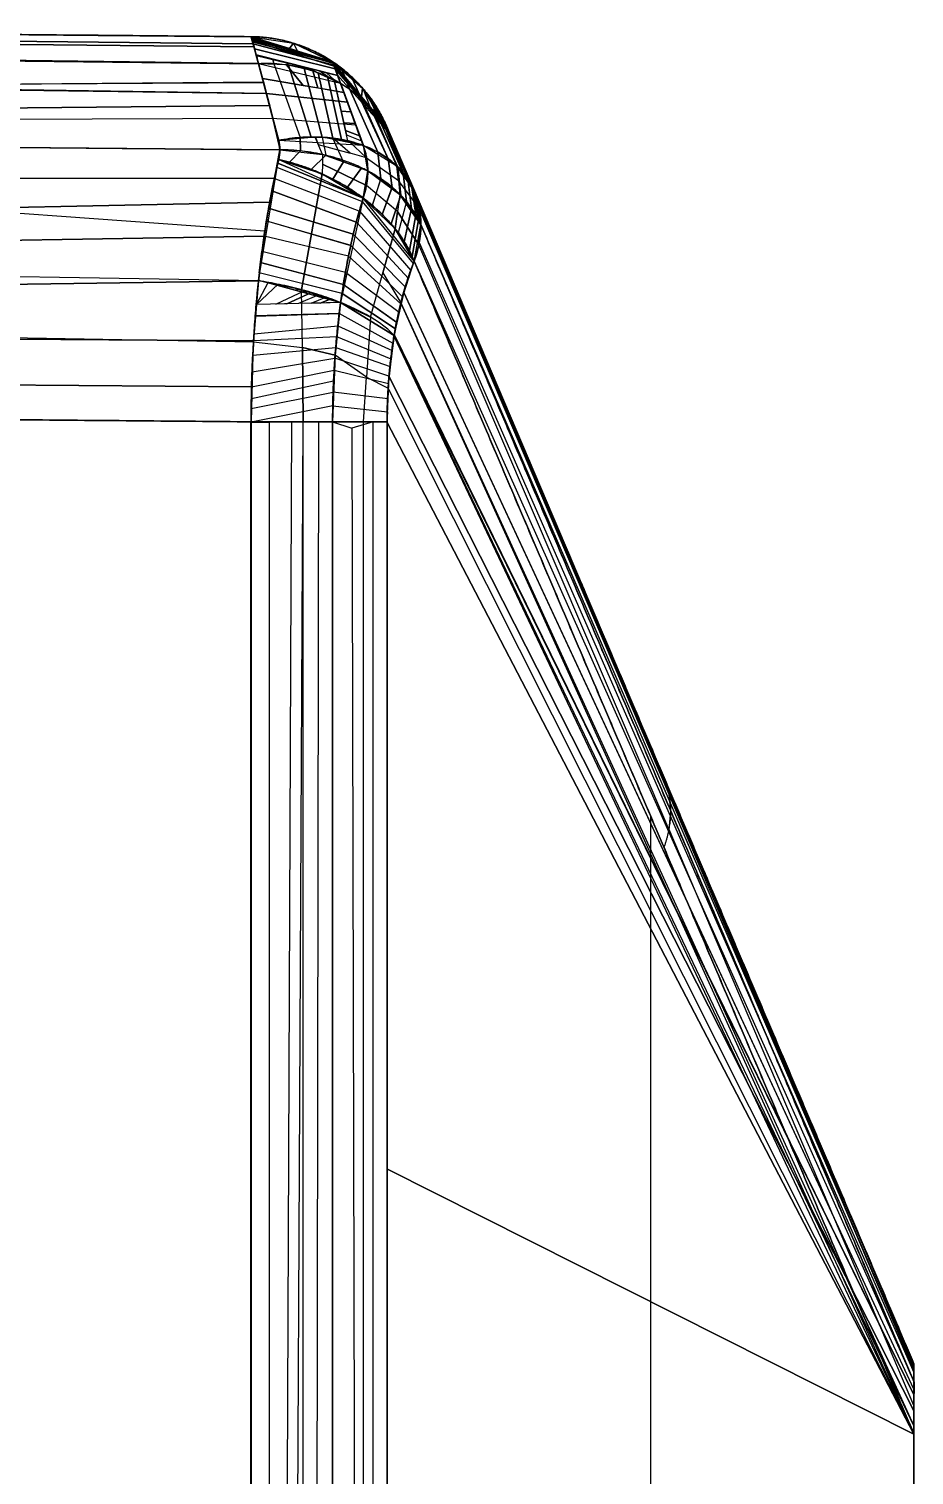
# Model space of a CAD drawing. Extents: x -229 to 199, y -36 to -26.
# Drawn here: x 197.468 to 198.951, y -28.55 to -26.128 of the extents above; entities that cross this region are included whole.
import ezdxf

# ---------------------------------------------------------------- set-up
doc = ezdxf.new("R2010")
doc.units = 0
doc.header["$MEASUREMENT"] = 0
doc.layers.add('IGES level 0', color=253, linetype='Continuous')

msp = doc.modelspace()

# ---------------------------------------------------------------- linework, layer by layer
for points in [[(197.0954, -26.1342, -8.5037), (197.8402, -26.1407, -8.5037), (197.8402, -26.1407, -16.6872), (197.0954, -26.1342, -16.6937)], [(197.8437, -26.1526, -8.3804), (197.8402, -26.1407, -8.5037), (197.1173, -26.1344, -8.4974), (197.1182, -26.1451, -8.3807)], [(197.8406, -26.1408, -16.6872), (197.8451, -26.1578, -16.8332), (197.1173, -26.1507, -16.8367), (197.1173, -26.1344, -16.6936)], [(197.8451, -26.1575, -16.8325), (197.8528, -26.1859, -16.9233), (197.1173, -26.1761, -16.9212), (197.1173, -26.1507, -16.8367)], [(197.8527, -26.186, -8.2675), (197.8437, -26.1526, -8.3804), (197.1182, -26.1451, -8.3807), (197.1189, -26.1778, -8.2649)], [(197.9768, -26.1828, -8.4971), (197.9768, -26.1828, -8.5037), (197.8402, -26.1407, -8.5037), (197.8417, -26.1459, -8.45)], [(197.8402, -26.1407, -16.6872), (197.9116, -26.1518, -16.6872), (197.9175, -26.1645, -8.5037), (197.8402, -26.1407, -8.504)], [(197.9116, -26.1518, -16.6872), (197.904, -26.1609, -16.7148), (197.8405, -26.1415, -16.7183), (197.8406, -26.1408, -16.6872)], [(197.977, -26.1833, -16.7108), (197.9778, -26.1853, -16.7401), (197.8412, -26.1438, -16.749), (197.8405, -26.1415, -16.7183)], [(197.9785, -26.1855, -16.7401), (197.9795, -26.19, -16.7763), (197.8424, -26.1478, -16.7814), (197.8412, -26.1438, -16.749)], [(197.9774, -26.1843, -8.4629), (197.9768, -26.1828, -8.4971), (197.8417, -26.1459, -8.45), (197.8428, -26.1495, -8.4124)], [(197.9795, -26.19, -16.7763), (197.9854, -26.206, -16.847), (197.8487, -26.1712, -16.8819), (197.8424, -26.1478, -16.7814)], [(197.9789, -26.1884, -8.4249), (197.9774, -26.1843, -8.4629), (197.8428, -26.1495, -8.4124), (197.8437, -26.1526, -8.3804)], [(197.9812, -26.1946, -8.3902), (197.9789, -26.1884, -8.4249), (197.8437, -26.1526, -8.3804), (197.8461, -26.1613, -8.3511)], [(197.9852, -26.2054, -8.3459), (197.9812, -26.1946, -8.3902), (197.8461, -26.1613, -8.3511), (197.8489, -26.172, -8.3148)], [(197.9768, -26.1828, -16.6872), (197.977, -26.1833, -16.7108), (197.904, -26.1609, -16.7148), (197.9116, -26.1518, -16.6872)], [(197.9175, -26.1645, -8.5037), (197.9768, -26.1828, -8.5037), (197.9768, -26.1828, -16.6872), (197.9116, -26.1518, -16.6872)], [(197.8528, -26.1859, -16.9233), (197.8613, -26.2178, -16.9918), (197.1173, -26.2224, -17.0186), (197.1173, -26.1761, -16.9212)], [(197.8659, -26.2357, -8.1673), (197.8527, -26.186, -8.2675), (197.1189, -26.1778, -8.2649), (197.1194, -26.226, -8.1662)], [(197.8767, -26.1783, -16.8748), (197.8786, -26.1861, -16.919), (197.8527, -26.1859, -16.9233), (197.8487, -26.1712, -16.8819)], [(197.8489, -26.172, -8.3148), (197.9852, -26.2054, -8.3459), (197.9902, -26.2192, -8.3038), (197.8527, -26.186, -8.2675)], [(197.8528, -26.1859, -16.9233), (197.8786, -26.1861, -16.919), (197.9227, -26.3096, -17.1168), (197.8865, -26.3144, -17.1268)], [(197.9275, -26.2224, -8.2427), (197.8999, -26.1881, -8.2763), (197.8528, -26.1863, -8.2665), (197.8593, -26.2108, -8.2174)], [(197.8767, -26.1783, -16.8748), (197.8999, -26.1842, -16.8689), (197.9029, -26.1885, -16.914), (197.8786, -26.1861, -16.919)], [(197.9227, -26.3096, -17.1168), (197.941, -26.3088, -17.1102), (197.9029, -26.1885, -16.914), (197.8786, -26.1861, -16.919)], [(197.8999, -26.1842, -16.8689), (197.9194, -26.1892, -16.8639), (197.9293, -26.1939, -16.9073), (197.9029, -26.1885, -16.914)], [(197.9275, -26.2224, -8.2427), (197.9521, -26.2266, -8.2519), (197.9437, -26.1982, -8.2877), (197.8999, -26.1881, -8.2763)], [(197.941, -26.3088, -17.1102), (197.9593, -26.3092, -17.1026), (197.9293, -26.1939, -16.9074), (197.9029, -26.1885, -16.914)], [(198.0682, -26.293, -8.4891), (198.068, -26.2927, -8.5037), (197.9768, -26.1828, -8.4971), (197.9774, -26.1843, -8.4629)], [(198.0253, -26.2413, -8.5006), (198.0272, -26.2272, -8.5037), (197.9768, -26.1828, -8.5037), (197.9768, -26.1828, -8.4971)], [(197.9768, -26.1828, -16.6872), (198.0273, -26.2274, -16.6872), (198.0272, -26.2272, -8.5037), (197.9768, -26.1828, -8.5037)], [(197.9768, -26.1828, -16.6876), (197.9919, -26.1937, -16.6872), (198.0056, -26.2292, -16.8805), (197.9903, -26.2193, -16.887)], [(198.0686, -26.294, -8.4716), (198.0682, -26.293, -8.4891), (197.9774, -26.1843, -8.4629), (197.9789, -26.1884, -8.4249)], [(198.07, -26.2974, -8.4432), (198.0686, -26.294, -8.4716), (197.9789, -26.1884, -8.4249), (197.9812, -26.1946, -8.3902)], [(198.0017, -26.2504, -8.2347), (197.9957, -26.234, -8.268), (197.8593, -26.2108, -8.2174), (197.8659, -26.2357, -8.1673)], [(197.9194, -26.1892, -16.8639), (197.939, -26.1941, -16.8589), (197.9527, -26.2013, -16.9005), (197.9293, -26.1939, -16.9073)], [(197.9593, -26.3092, -17.1026), (197.9774, -26.3108, -17.0939), (197.9527, -26.2013, -16.9005), (197.9293, -26.1939, -16.9074)], [(197.9521, -26.2266, -8.2519), (197.9957, -26.234, -8.268), (197.9902, -26.2192, -8.3038), (197.9437, -26.1982, -8.2877)], [(197.9774, -26.3108, -17.0939), (197.9919, -26.313, -17.0859), (197.9681, -26.2077, -16.8954), (197.9527, -26.2013, -16.9005)], [(197.9542, -26.198, -16.855), (197.9667, -26.2012, -16.8518), (197.9794, -26.2132, -16.8913), (197.9681, -26.2077, -16.8954)], [(197.9667, -26.2012, -16.8518), (197.9854, -26.206, -16.847), (197.9903, -26.2193, -16.887), (197.9794, -26.2132, -16.8913)], [(197.9919, -26.313, -17.0859), (198.0022, -26.3152, -17.0798), (197.9794, -26.2132, -16.8913), (197.9681, -26.2077, -16.8954)], [(197.991, -26.2653, -16.9876), (198.0076, -26.2667, -16.9849), (197.9903, -26.2193, -16.887), (197.9794, -26.2132, -16.8913)], [(198.0727, -26.3037, -8.4113), (198.07, -26.2974, -8.4432), (197.9812, -26.1946, -8.3902), (197.9852, -26.2054, -8.3459)], [(197.9919, -26.1937, -16.6872), (198.0088, -26.2081, -16.6872), (198.0246, -26.2442, -16.8714), (198.0056, -26.2292, -16.8805)], [(198.0088, -26.2081, -16.6872), (198.0273, -26.2274, -16.6872), (198.0396, -26.2587, -16.8631), (198.0246, -26.2442, -16.8714)], [(197.861, -26.2165, -16.9898), (197.8712, -26.2559, -17.0543), (197.1173, -26.2631, -17.08), (197.1173, -26.2224, -17.0186)], [(197.8768, -26.2773, -8.1074), (197.8659, -26.2357, -8.1673), (197.1194, -26.225, -8.1677), (197.1196, -26.2801, -8.089)], [(198.0155, -26.2883, -8.1748), (198.0017, -26.2504, -8.2347), (197.8659, -26.2357, -8.1673), (197.8768, -26.2773, -8.1074)], [(197.9905, -26.2199, -8.3023), (198.0017, -26.2504, -8.2347), (198.0281, -26.3229, -8.1288), (197.9905, -26.2199, -8.3023)], [(198.0287, -26.3232, -17.0616), (198.0526, -26.3342, -17.0418), (198.0056, -26.2292, -16.8805), (197.9905, -26.2199, -16.8886)], [(198.0526, -26.3342, -17.0418), (198.0702, -26.3455, -17.0241), (198.0246, -26.2442, -16.8714), (198.0056, -26.2292, -16.8805)], [(198.0459, -26.266, -8.5021), (198.0471, -26.2536, -8.5037), (198.0272, -26.2272, -8.5037), (198.0253, -26.2413, -8.5006)], [(198.0272, -26.2272, -8.5037), (198.068, -26.2927, -8.5037), (198.068, -26.2927, -16.6873), (198.0273, -26.2274, -16.6872)], [(198.0396, -26.2587, -16.8631), (198.0525, -26.2739, -16.8549), (198.0403, -26.2482, -16.6872), (198.0273, -26.2274, -16.6872)], [(197.8712, -26.2559, -17.0543), (197.8885, -26.3301, -17.143), (197.1176, -26.3236, -17.1498), (197.1173, -26.2631, -17.08)], [(198.0184, -26.2427, -8.3707), (198.0422, -26.2694, -8.3885), (198.0442, -26.2638, -8.3306), (198.0219, -26.2418, -8.3181)], [(198.0219, -26.2418, -8.3181), (198.0442, -26.2638, -8.3306), (198.0846, -26.3577, -8.184), (198.0702, -26.3455, -8.1668)], [(198.0702, -26.3455, -17.0241), (198.0862, -26.3592, -17.0048), (198.0396, -26.2587, -16.8631), (198.0246, -26.2442, -16.8714)], [(198.0862, -26.3592, -17.0048), (198.0951, -26.3691, -16.992), (198.0525, -26.2739, -16.8549), (198.0396, -26.2587, -16.8631)], [(198.0403, -26.2482, -16.6872), (198.0521, -26.2672, -16.6873), (198.0643, -26.2908, -16.8463), (198.0525, -26.2739, -16.8549)], [(198.0459, -26.266, -8.5021), (198.068, -26.2927, -8.5037), (198.0471, -26.2536, -8.5037), (198.0459, -26.266, -8.5021)], [(197.8768, -26.2773, -8.1074), (198.0155, -26.2883, -8.1748), (198.0281, -26.3229, -8.1288), (197.8865, -26.3144, -8.0641)], [(197.9955, -26.2853, -17.0247), (198.0147, -26.286, -17.0147), (198.0076, -26.2667, -16.9849), (197.991, -26.2653, -16.9876)], [(197.9983, -26.2979, -17.0478), (198.0222, -26.3067, -17.0426), (198.0147, -26.286, -17.0147), (197.9955, -26.2853, -17.0247)], [(198.0281, -26.3229, -17.0621), (198.0113, -26.2767, -17.0003), (198.0141, -26.2835, -16.9952), (198.0281, -26.3229, -17.0621)], [(198.0442, -26.2638, -8.3306), (198.0637, -26.2899, -8.3442), (198.099, -26.3785, -8.2093), (198.0846, -26.3577, -8.184)], [(198.0521, -26.2672, -16.6873), (198.068, -26.2927, -16.6873), (198.0682, -26.2932, -16.7064), (198.0533, -26.2695, -16.7032)], [(198.0951, -26.3691, -16.992), (198.1028, -26.3796, -16.979), (198.0643, -26.2908, -16.8463), (198.0525, -26.2739, -16.8549)], [(198.0533, -26.2695, -16.7032), (198.0682, -26.2932, -16.7064), (198.0687, -26.2943, -16.7224), (198.0544, -26.2717, -16.7176)], [(198.0544, -26.2717, -16.7176), (198.0687, -26.2943, -16.7224), (198.0695, -26.2961, -16.738), (198.0556, -26.2738, -16.7323)], [(198.0556, -26.2738, -16.7323), (198.0695, -26.2961, -16.738), (198.0708, -26.2992, -16.7585), (198.057, -26.2766, -16.7505)], [(198.057, -26.2766, -16.7505), (198.0708, -26.2992, -16.7585), (198.0732, -26.3048, -16.7833), (198.0591, -26.2807, -16.7782)], [(198.0591, -26.2807, -16.7782), (198.0732, -26.3048, -16.7833), (198.0764, -26.3124, -16.8102), (198.0612, -26.2848, -16.806)], [(198.0612, -26.2848, -16.806), (198.0764, -26.3124, -16.8102), (198.0799, -26.3206, -16.8327), (198.0643, -26.2908, -16.8463)], [(197.9599, -26.3383, -8.0558), (197.9474, -26.3088, -8.0832), (197.8865, -26.3144, -8.0641), (197.8885, -26.3301, -8.0479)], [(197.9229, -26.3321, -17.141), (197.8885, -26.3301, -17.1431), (197.8865, -26.3144, -17.1268), (197.9227, -26.3096, -17.1168)], [(197.9657, -26.3394, -17.1336), (197.9229, -26.3321, -17.141), (197.9227, -26.3096, -17.1168), (197.9593, -26.3092, -17.1026)], [(198.0064, -26.3359, -8.0946), (197.9774, -26.3108, -8.0971), (197.948, -26.3088, -8.0835), (197.9527, -26.3212, -8.0717)], [(197.9593, -26.3092, -17.1026), (197.9657, -26.3394, -17.1336), (198.0357, -26.3656, -17.1074), (198.0284, -26.3231, -17.0619)], [(197.9657, -26.3394, -17.1336), (197.9952, -26.3504, -17.1225), (197.9774, -26.3108, -17.0939), (197.9593, -26.3092, -17.1026)], [(198, -26.3053, -17.0615), (198.0253, -26.3152, -17.0531), (198.0222, -26.3067, -17.0426), (197.9983, -26.2979, -17.0478)], [(198.0253, -26.3152, -17.0531), (198.0281, -26.3229, -17.0621), (198.0022, -26.3152, -17.0798), (198, -26.3053, -17.0615)], [(198.0604, -26.2898, -8.4021), (198.0727, -26.3037, -8.4113), (198.0799, -26.3205, -8.359), (198.0637, -26.2899, -8.3442)], [(198.0637, -26.2899, -8.3442), (198.0799, -26.3205, -8.359), (198.1134, -26.3992, -8.2345), (198.099, -26.3785, -8.2093)], [(198.1028, -26.3796, -16.979), (198.1089, -26.3897, -16.9671), (198.0722, -26.3058, -16.8399), (198.0643, -26.2908, -16.8463)], [(198.1134, -26.3992, -16.7329), (198.1134, -26.3991, -16.6738), (198.068, -26.2927, -16.6872), (198.0709, -26.2995, -16.7594)], [(198.068, -26.2927, -8.5037), (198.111, -26.3912, -8.2438), (198.1134, -26.3991, -16.6738), (198.068, -26.2927, -16.6872)], [(198.0766, -26.3123, -8.452), (198.0895, -26.342, -8.3737), (198.0799, -26.3205, -8.359), (198.07, -26.2974, -8.4432)], [(198.1135, -26.3993, -16.8138), (198.1134, -26.3992, -16.7329), (198.0708, -26.2992, -16.7585), (198.0799, -26.3205, -16.8319)], [(198.0833, -26.3286, -16.8513), (198.0799, -26.3206, -16.8327), (198.0722, -26.3058, -16.8399), (198.0779, -26.3188, -16.8596)], [(197.8885, -26.3301, -17.143), (197.8792, -26.3781, -17.1866), (197.1173, -26.378, -17.1984), (197.1173, -26.3236, -17.1498)], [(197.8633, -26.466, -7.9439), (197.8885, -26.3301, -8.0479), (197.1196, -26.3234, -8.0411), (197.1195, -26.4124, -7.9668)], [(197.8885, -26.3301, -17.1431), (197.8865, -26.3464, -17.1588), (197.9045, -26.3508, -17.1617), (197.9229, -26.3321, -17.141)], [(197.9045, -26.3508, -17.1617), (197.941, -26.363, -17.1644), (197.9657, -26.3394, -17.1336), (197.9229, -26.3321, -17.141)], [(197.9774, -26.3108, -8.0971), (198.0041, -26.3156, -8.1123), (198.0337, -26.3435, -8.1063), (198.0064, -26.3359, -8.0946)], [(198.0337, -26.3435, -8.1063), (198.0041, -26.3156, -8.1123), (198.0281, -26.3229, -8.1288), (198.0337, -26.3435, -8.1063)], [(198.087, -26.3814, -8.1532), (198.0846, -26.3577, -8.184), (198.0281, -26.3229, -8.1288), (198.0337, -26.3435, -8.1063)], [(198.0281, -26.3229, -17.0621), (198.0357, -26.3657, -17.1075), (198.0578, -26.3788, -17.0941), (198.0526, -26.3342, -17.0418)], [(198.0578, -26.3787, -17.094), (198.0769, -26.3932, -17.0797), (198.0702, -26.3455, -17.0241), (198.0526, -26.3342, -17.0418)], [(198.1135, -26.3993, -16.8503), (198.1135, -26.3993, -16.8138), (198.0799, -26.3205, -16.8319), (198.0879, -26.3393, -16.8726)], [(198.0799, -26.3205, -8.359), (198.111, -26.3912, -8.2438), (198.0895, -26.342, -8.3737), (198.0799, -26.3205, -8.359)], [(198.0895, -26.3431, -16.8795), (198.0863, -26.3355, -16.8656), (198.0819, -26.3281, -16.8736), (198.0872, -26.3403, -16.8921)], [(197.8865, -26.3464, -8.0321), (197.9593, -26.3706, -8.0269), (197.9248, -26.5646, -7.9105), (197.8527, -26.5497, -7.9037)], [(198.0264, -26.4167, -17.1551), (198.0281, -26.411, -17.1502), (197.885, -26.3528, -17.1647), (197.8834, -26.3595, -17.1707)], [(197.885, -26.3528, -17.1647), (198.0281, -26.411, -17.1502), (197.8865, -26.3464, -17.1588), (197.885, -26.3528, -17.1647)], [(197.941, -26.363, -17.1644), (197.9774, -26.3793, -17.1624), (197.9952, -26.3504, -17.1225), (197.9657, -26.3394, -17.1336)], [(197.9593, -26.3706, -8.0269), (198.0281, -26.411, -8.0407), (198.0334, -26.3903, -8.0596), (197.9597, -26.3545, -8.0414)], [(198.0334, -26.3903, -8.0596), (198.0357, -26.3657, -8.0834), (197.9599, -26.3383, -8.0558), (197.9597, -26.3545, -8.0414)], [(197.9774, -26.3793, -17.1624), (198.0016, -26.393, -17.1582), (198.0247, -26.3615, -17.1115), (197.9952, -26.3504, -17.1225)], [(198.0769, -26.3932, -17.0797), (198.0912, -26.4065, -17.0664), (198.0862, -26.3592, -17.0048), (198.0702, -26.3455, -17.0241)], [(198.0945, -26.3549, -16.8995), (198.0895, -26.3431, -16.8795), (198.0872, -26.3403, -16.8921), (198.0924, -26.3522, -16.9101)], [(198.1121, -26.3965, -16.9601), (198.1135, -26.3993, -16.8503), (198.0878, -26.3391, -16.8723), (198.1135, -26.3994, -16.9562)], [(197.8792, -26.3781, -17.1866), (197.8713, -26.4179, -17.2167), (197.1173, -26.4337, -17.2381), (197.1173, -26.378, -17.1984)], [(198.0165, -26.4513, -17.182), (198.0215, -26.4329, -17.1683), (197.8792, -26.3781, -17.1866), (197.8749, -26.3991, -17.2031)], [(198.0281, -26.411, -8.0407), (197.9903, -26.5862, -7.937), (197.9248, -26.5646, -7.9105), (197.9593, -26.3706, -8.0269)], [(198.0016, -26.393, -17.1582), (198.0281, -26.411, -17.1502), (198.0357, -26.3656, -17.1074), (198.0247, -26.3615, -17.1115)], [(198.0578, -26.3788, -17.0941), (198.0433, -26.4232, -17.1438), (198.0281, -26.411, -17.1502), (198.0357, -26.3657, -17.1075)], [(198.0895, -26.405, -8.1225), (198.0856, -26.4338, -8.0976), (198.0334, -26.3903, -8.0596), (198.0357, -26.3657, -8.0834)], [(198.0578, -26.3788, -17.0941), (198.0769, -26.3932, -17.0797), (198.06, -26.4384, -17.1347), (198.0436, -26.4234, -17.1437)], [(198.0912, -26.4065, -17.0664), (198.1006, -26.4169, -17.056), (198.0951, -26.3691, -16.992), (198.0862, -26.3592, -17.0048)], [(198.0895, -26.405, -8.1225), (198.1247, -26.4559, -8.1736), (198.1221, -26.4278, -8.2028), (198.087, -26.3814, -8.1532)], [(198.1006, -26.4169, -17.056), (198.1092, -26.4286, -17.0443), (198.1028, -26.3796, -16.979), (198.0951, -26.3691, -16.992)], [(198.1075, -26.3854, -16.9407), (198.0996, -26.3668, -16.917), (198.0977, -26.3641, -16.9283), (198.1032, -26.3768, -16.9476)], [(198.1092, -26.4286, -17.0443), (198.1165, -26.4394, -17.0335), (198.1089, -26.3897, -16.9671), (198.1028, -26.3796, -16.979)], [(198.1032, -26.3768, -16.9476), (198.1075, -26.3854, -16.9407), (198.1134, -26.3993, -16.9563), (198.1089, -26.3897, -16.9671)], [(197.8695, -26.4279, -17.2236), (198.0115, -26.4715, -17.1959), (198.0165, -26.4513, -17.182), (197.8749, -26.3991, -17.2031)], [(198.0817, -26.4626, -8.0727), (198.0856, -26.4338, -8.0976), (198.0335, -26.3903, -8.0596), (198.0281, -26.411, -8.0407)], [(198.0769, -26.3931, -17.0796), (198.0912, -26.4065, -17.0664), (198.0748, -26.4543, -17.1241), (198.06, -26.4384, -17.1347)], [(198.0912, -26.4065, -17.0664), (198.1006, -26.4169, -17.056), (198.0868, -26.4695, -17.113), (198.0748, -26.4543, -17.1241)], [(198.1212, -26.4896, -8.1413), (198.1248, -26.4561, -8.1735), (198.0895, -26.405, -8.1225), (198.0856, -26.4338, -8.0976)], [(198.1165, -26.4394, -17.0335), (198.1208, -26.4474, -17.0255), (198.1121, -26.3965, -16.9601), (198.1089, -26.3897, -16.9671)], [(198.5093, -27.3285, -16.0271), (198.1135, -26.3994, -16.9562), (198.111, -26.3912, -8.2438), (198.5093, -27.3285, -9.1638)], [(198.1208, -26.4474, -17.0255), (198.1246, -26.4555, -17.0174), (198.1134, -26.3992, -16.9563), (198.1121, -26.3965, -16.9601)], [(198.1221, -26.4278, -8.2028), (198.1134, -26.3992, -8.2345), (198.532, -27.3817, -9.2171), (198.5407, -27.4101, -9.1851)], [(198.9506, -28.3659, -15.0167), (198.9506, -28.3642, -14.9914), (198.1134, -26.3992, -16.9563), (198.1208, -26.4217, -16.9815)], [(198.1135, -26.3994, -16.9562), (198.1208, -26.4216, -16.9815), (198.1182, -26.4233, -16.9824), (198.1134, -26.3992, -16.9563)], [(197.8713, -26.4179, -17.2167), (197.8622, -26.4748, -17.2521), (197.1173, -26.4871, -17.2686), (197.1173, -26.4337, -17.2381)], [(197.8695, -26.4279, -17.2236), (197.8659, -26.4494, -17.2372), (198.0072, -26.4902, -17.2077), (198.0115, -26.4715, -17.1959)], [(198.0404, -26.6106, -7.9773), (198.0817, -26.4626, -8.0727), (198.0281, -26.411, -8.0407), (197.9903, -26.5861, -7.937)], [(198.1119, -26.5208, -17.0776), (198.1134, -26.5169, -17.0739), (198.0281, -26.411, -17.1502), (198.0264, -26.4167, -17.1551)], [(198.0868, -26.4695, -17.113), (198.097, -26.4842, -17.1017), (198.1092, -26.4286, -17.0443), (198.1006, -26.4169, -17.056)], [(198.097, -26.4844, -17.1019), (198.1055, -26.4992, -17.0893), (198.1165, -26.4394, -17.0335), (198.1092, -26.4286, -17.0443)], [(198.125, -26.4564, -17.0168), (198.1208, -26.4216, -16.9815), (198.9506, -28.3659, -15.0167), (198.9506, -28.3694, -15.0342)], [(198.5433, -27.4381, -9.1559), (198.5407, -27.4101, -9.1851), (198.1221, -26.4278, -8.2028), (198.1248, -26.4559, -8.1736)], [(198.0072, -26.4903, -17.2077), (198.0034, -26.5084, -17.2182), (197.862, -26.4748, -17.2522), (197.8659, -26.4494, -17.2372)], [(198.1082, -26.5327, -17.0861), (198.104, -26.5456, -17.0961), (198.017, -26.4514, -17.182), (198.0217, -26.433, -17.1683)], [(198.1135, -26.517, -8.1171), (198.1212, -26.4896, -8.1413), (198.0856, -26.4338, -8.0976), (198.0817, -26.4626, -8.0727)], [(198.1055, -26.4992, -17.0893), (198.1101, -26.5087, -17.0812), (198.1208, -26.4474, -17.0255), (198.1165, -26.4394, -17.0335)], [(198.1101, -26.5087, -17.0811), (198.1134, -26.5168, -17.0739), (198.1246, -26.4555, -17.0173), (198.1208, -26.4474, -17.0255)], [(197.862, -26.4748, -17.2522), (197.8528, -26.5498, -17.2872), (197.1173, -26.5602, -17.3002), (197.1173, -26.4871, -17.2686)], [(197.862, -26.4748, -17.2522), (197.8585, -26.5001, -17.2654), (197.9983, -26.535, -17.232), (198.0034, -26.5084, -17.2182)], [(198.0992, -26.5604, -17.1074), (198.0942, -26.5764, -17.119), (198.0072, -26.4903, -17.2078), (198.0115, -26.4715, -17.1959)], [(198.0912, -26.5867, -8.0648), (198.1134, -26.5169, -8.117), (198.0817, -26.4626, -8.0727), (198.061, -26.5366, -8.025)], [(198.1213, -26.4897, -8.1415), (198.1248, -26.4561, -8.1735), (198.5433, -27.4381, -9.1559), (198.5404, -27.4686, -9.1266)], [(198.9506, -28.3784, -15.0574), (198.9506, -28.3694, -15.0342), (198.1247, -26.4556, -17.0175), (198.122, -26.4854, -17.0458)], [(197.9983, -26.535, -17.232), (197.9948, -26.5558, -17.2416), (197.8561, -26.5192, -17.2742), (197.8585, -26.5001, -17.2654)], [(198.0942, -26.5764, -17.119), (198.0915, -26.5888, -17.1254), (198.0034, -26.5084, -17.2182), (198.0072, -26.4903, -17.2078)], [(197.995, -26.5558, -17.2416), (197.9925, -26.5708, -17.2479), (197.8541, -26.5364, -17.2818), (197.8561, -26.5192, -17.2742)], [(198.0034, -26.5084, -17.2182), (197.9984, -26.535, -17.232), (198.0885, -26.6024, -17.1325), (198.0915, -26.5888, -17.1254)], [(198.1135, -26.517, -8.1171), (198.9506, -28.4818, -10.0819), (198.0912, -26.5867, -8.0648), (198.1134, -26.5168, -8.117)], [(198.0962, -26.5693, -17.1143), (198.1134, -26.5169, -17.0739), (198.9509, -28.3947, -15.0785), (198.9506, -28.4065, -15.0892)], [(197.8528, -26.5498, -17.2872), (197.8445, -26.6505, -17.3178), (197.1173, -26.6455, -17.3246), (197.1173, -26.5602, -17.3002)], [(197.8444, -26.6519, -7.8728), (197.8527, -26.5497, -7.9037), (197.119, -26.5377, -7.8992), (197.1184, -26.6393, -7.8676)], [(197.8528, -26.5498, -17.2872), (197.8495, -26.5893, -17.2992), (197.8692, -26.5526, -17.2869), (197.8528, -26.5498, -17.2872)], [(197.8541, -26.5364, -17.2818), (197.8528, -26.5488, -17.2868), (197.9903, -26.5862, -17.2539), (197.9928, -26.5708, -17.2478)], [(198.0885, -26.6024, -17.1325), (198.0846, -26.6197, -17.1416), (197.9948, -26.5558, -17.2416), (197.9984, -26.535, -17.232)], [(197.8857, -26.5555, -17.2866), (197.8495, -26.5893, -17.2992), (197.8692, -26.5526, -17.2869), (197.8857, -26.5555, -17.2866)], [(197.9301, -26.566, -17.2791), (197.9122, -26.5649, -17.2726), (197.8754, -26.5549, -17.2814), (197.8857, -26.5555, -17.2866)], [(197.9002, -26.5882, -17.2829), (197.8819, -26.5886, -17.2888), (197.9301, -26.566, -17.2791), (197.9415, -26.5693, -17.2757)], [(197.9199, -26.5877, -17.2766), (197.9002, -26.5882, -17.2829), (197.9415, -26.5693, -17.2757), (197.954, -26.5731, -17.2713)], [(197.9811, -26.6742, -7.9118), (197.9262, -26.6617, -7.8951), (197.9248, -26.5646, -7.9105), (197.9902, -26.5861, -7.9369)], [(197.941, -26.5728, -17.2657), (197.954, -26.5731, -17.2713), (197.9415, -26.5693, -17.2757), (197.9271, -26.569, -17.269)], [(197.9653, -26.5769, -17.2667), (197.9745, -26.5801, -17.2625), (197.9663, -26.5796, -17.2597), (197.954, -26.5763, -17.2626)], [(198.0823, -26.63, -17.147), (198.0799, -26.6413, -17.1527), (197.9903, -26.5862, -17.2539), (197.9928, -26.5708, -17.2478)], [(198.0846, -26.6197, -17.1416), (198.0823, -26.63, -17.147), (197.9928, -26.5708, -17.2478), (197.995, -26.5558, -17.2416)], [(198.9506, -28.4158, -15.0948), (198.9506, -28.4065, -15.0892), (198.096, -26.5687, -17.1149), (198.0801, -26.6398, -17.1521)], [(197.8495, -26.5893, -17.2992), (197.8479, -26.6088, -17.3051), (197.988, -26.6043, -17.2603), (197.9902, -26.5861, -17.254)], [(197.9745, -26.5801, -17.2625), (197.9563, -26.5869, -17.2649), (197.9408, -26.5872, -17.2699), (197.9653, -26.5769, -17.2667)], [(197.9745, -26.5801, -17.2625), (197.9902, -26.5861, -17.254), (197.9563, -26.5869, -17.2649), (197.9745, -26.5801, -17.2625)], [(197.9663, -26.5796, -17.2597), (197.9745, -26.5801, -17.2625), (197.9902, -26.5861, -17.254), (197.9663, -26.5796, -17.2597)], [(197.9903, -26.5861, -7.937), (198.0404, -26.6106, -7.9773), (198.0338, -26.7111, -7.9599), (197.9811, -26.6742, -7.9118)], [(198.08, -26.6414, -17.1525), (198.0782, -26.6547, -17.1567), (197.988, -26.6043, -17.2603), (197.9902, -26.5861, -17.254)], [(198.0912, -26.5867, -8.0648), (198.9506, -28.4681, -10.0824), (198.0799, -26.6413, -8.0382), (198.0912, -26.5867, -8.0648)], [(197.8473, -26.6086, -17.3073), (197.8453, -26.6384, -17.3148), (197.9857, -26.625, -17.2667), (197.9877, -26.6043, -17.2604)], [(198.0767, -26.6663, -17.1602), (198.0749, -26.6807, -17.1644), (197.9837, -26.6434, -17.272), (197.9856, -26.6249, -17.2669)], [(197.988, -26.6043, -17.2603), (197.9856, -26.6249, -17.2669), (198.0767, -26.6663, -17.1602), (198.0782, -26.6547, -17.1567)], [(197.8445, -26.6505, -17.3178), (197.8411, -26.7273, -17.3297), (197.1173, -26.7218, -17.3361), (197.1173, -26.6455, -17.3246)], [(197.8445, -26.6505, -17.3178), (197.8434, -26.6744, -17.3215), (197.9822, -26.6616, -17.2762), (197.9837, -26.6434, -17.272)], [(197.9837, -26.6434, -17.272), (197.9821, -26.6615, -17.2764), (198.0732, -26.6935, -17.1682), (198.0749, -26.6807, -17.1644)], [(198.0796, -26.6427, -8.0376), (198.9506, -28.4818, -10.0819), (198.07, -26.7298, -8.0148), (198.0801, -26.6398, -8.0388)], [(198.9506, -28.4428, -15.1048), (198.9506, -28.4158, -15.0948), (198.0799, -26.6413, -17.1527), (198.0713, -26.7093, -17.1729)], [(197.9274, -26.7859, -7.875), (197.8408, -26.7859, -7.8585), (197.8444, -26.6519, -7.8728), (197.9262, -26.6617, -7.8951)], [(197.9768, -26.7859, -7.9005), (197.9274, -26.7859, -7.875), (197.9262, -26.6617, -7.8951), (197.9811, -26.6742, -7.9118)], [(198.0732, -26.6935, -17.1682), (198.0713, -26.7093, -17.1729), (197.9807, -26.6795, -17.2802), (197.9822, -26.6616, -17.2762)], [(197.8422, -26.7025, -17.3259), (197.8411, -26.7273, -17.3297), (197.9794, -26.6992, -17.2836), (197.9808, -26.6796, -17.28)], [(197.9807, -26.6795, -17.2802), (197.9794, -26.6992, -17.2836), (198.0707, -26.7217, -17.1741), (198.0713, -26.7093, -17.1729)], [(197.8411, -26.7273, -17.3297), (197.8402, -26.7865, -17.3325), (197.1173, -26.7798, -17.3387), (197.1173, -26.7218, -17.3361)], [(197.8408, -26.7473, -17.3307), (197.8406, -26.7638, -17.3314), (197.9777, -26.736, -17.2881), (197.9785, -26.7176, -17.2859)], [(198.0707, -26.7217, -17.1741), (198.0696, -26.7476, -17.1767), (197.9777, -26.736, -17.2881), (197.9794, -26.6992, -17.2836)], [(198.0698, -26.7297, -8.0146), (198.068, -26.7859, -8.0105), (198.0288, -26.7859, -7.9469), (198.0338, -26.7111, -7.9599)], [(198.9506, -28.4818, -15.109), (198.9506, -28.4428, -15.1048), (198.0713, -26.7093, -17.1729), (198.068, -26.7859, -17.1805)], [(197.9777, -26.736, -17.2881), (197.9771, -26.7594, -17.2898), (198.0687, -26.769, -17.1788), (198.0696, -26.7476, -17.1767)], [(197.9771, -26.7594, -17.2898), (197.8402, -26.7865, -17.3325), (197.9768, -26.7859, -17.2904), (197.9771, -26.7594, -17.2898)], [(198.0687, -26.769, -17.1788), (198.068, -26.7859, -17.1805), (197.9768, -26.7859, -17.2904), (197.9771, -26.7594, -17.2898)], [(197.8402, -30.8777, -7.8585), (196.3507, -30.8777, -7.8455), (196.3506, -26.7714, -7.8455), (197.8402, -26.7859, -7.8585)], [(196.3506, -26.7729, -17.3455), (196.3506, -30.8777, -17.3455), (197.8405, -30.8777, -17.3325), (197.8401, -26.7865, -17.3325)], [(197.8402, -26.7865, -17.3325), (197.8544, -26.7864, -17.3281), (197.8501, -26.7859, -17.3322), (197.8402, -26.7865, -17.3325)], [(197.8709, -26.7859, -17.3303), (197.8402, -26.7865, -17.3325), (197.8402, -30.8777, -17.3325), (197.8709, -30.8777, -17.3303)], [(197.8544, -26.7864, -17.3281), (197.8624, -26.7864, -17.3257), (197.8613, -26.7859, -17.3314), (197.8501, -26.7859, -17.3322)], [(197.8624, -26.7864, -17.3257), (197.8707, -26.7864, -17.3231), (197.8709, -26.7859, -17.3303), (197.8613, -26.7859, -17.3314)], [(197.8911, -30.8777, -17.3268), (197.8709, -30.8777, -17.3303), (197.8709, -26.7859, -17.3303), (197.908, -26.7859, -17.3225)], [(197.9274, -26.7859, -17.3159), (197.908, -26.7859, -17.3225), (197.8911, -30.8777, -17.3268), (197.9274, -30.8777, -17.3159)], [(197.9274, -26.7859, -7.875), (197.9768, -26.7859, -7.9005), (197.9768, -30.8777, -7.9005), (197.9073, -30.8781, -7.8682)], [(197.9469, -30.8777, -17.3075), (197.9274, -30.8777, -17.3159), (197.9274, -26.7859, -17.3159), (197.9533, -26.7859, -17.3043)], [(197.9768, -26.7865, -17.2904), (197.9533, -26.7859, -17.3043), (197.9469, -30.8777, -17.3075), (197.9768, -30.8776, -17.2904)], [(197.9768, -30.8777, -7.9005), (198.0288, -30.8777, -7.9469), (198.0288, -26.7859, -7.9469), (197.9768, -26.7859, -7.9005)], [(198.0188, -30.8776, -17.2552), (197.9768, -30.8777, -17.2904), (197.9768, -26.7859, -17.2904), (198.0092, -26.7964, -17.2522)], [(198.0447, -26.7859, -17.2231), (198.0092, -26.7964, -17.2522), (198.0188, -30.8777, -17.2552), (198.0447, -30.8777, -17.2231)], [(198.0288, -26.7859, -7.9469), (198.068, -26.7859, -8.0105), (198.068, -30.8777, -8.0105), (198.0288, -30.8777, -7.9469)], [(198.068, -30.8777, -17.1805), (198.0447, -30.8777, -17.2231), (198.0447, -26.7859, -17.2231), (198.068, -26.7859, -17.1805)], [(198.9506, -28.4818, -10.0819), (198.068, -26.7859, -8.0105), (198.068, -28.0371, -8.0105), (198.9506, -28.4818, -10.0819)], [(198.068, -30.8777, -17.1805), (198.9506, -30.8777, -15.109), (198.9506, -28.4818, -15.109), (198.068, -26.7859, -17.1805)], [(198.9507, -28.3742, -10.21), (198.5095, -27.3285, -9.1638), (198.5095, -27.3285, -16.0271), (198.9508, -28.3642, -14.9914)], [(198.5406, -27.41, -9.185), (198.532, -27.3817, -9.2171), (198.9506, -28.3642, -10.1995), (198.9507, -28.3737, -10.1437)], [(198.5405, -27.4687, -9.1267), (198.5433, -27.4383, -9.1557), (198.9509, -28.3947, -10.1125), (198.9506, -28.4336, -10.0887)], [(198.068, -28.0371, -8.0105), (198.068, -30.8777, -8.0105), (198.9506, -30.8777, -10.0819), (198.9506, -28.4818, -10.0819)], [(198.9506, -28.3642, -14.9914), (198.9506, -28.3694, -15.0342), (198.9507, -28.3742, -10.21), (198.9506, -28.3642, -10.1995)], [(198.9509, -28.3947, -10.1125), (198.9507, -28.3737, -10.1437), (198.9506, -28.4065, -15.0892), (198.9507, -28.4159, -15.0946)], [(198.9506, -28.4428, -15.1048), (198.9506, -28.4158, -15.0948), (198.9509, -28.3947, -10.1125), (198.9506, -28.4336, -10.0887)], [(198.9506, -28.4818, -10.0819), (198.9506, -28.4336, -10.0887), (198.9506, -28.4428, -15.1048), (198.9506, -28.4818, -15.109)], [(198.9506, -30.8777, -10.0819), (198.9506, -30.8777, -15.109), (198.9506, -28.4818, -15.109), (198.9506, -28.4818, -10.0819)]]:
    msp.add_3dface(points)
at = {"layer": 'IGES level 0', "extrusion": (-0.008727, -0.999962, 0)}
for points in [[(196.3506, -26.1277, -8.4907), (197.0954, -26.1342, -8.4972), (197.8402, -26.1407, -8.5037)], [(197.8402, -26.1407, -8.5037), (197.0954, -26.1342, -8.4972), (196.3506, -26.1277, -8.4907)], [(197.8403, -26.1407, -8.5037), (197.0955, -26.1342, -8.4972), (196.3508, -26.1277, -8.4907)], [(196.3508, -26.1277, -16.7002), (197.0955, -26.1342, -16.6937), (197.8403, -26.1407, -16.6872)], [(196.3508, -26.1277, -8.4907), (197.0955, -26.1342, -8.4972), (197.8403, -26.1407, -8.5037)], [(197.8403, -26.1407, -16.6872), (197.0955, -26.1342, -16.6937), (196.3508, -26.1277, -16.7002)], [(196.3511, -26.3167, -8.0344), (197.1199, -26.3234, -8.0411), (197.8887, -26.3301, -8.0479)], [(196.3511, -26.3167, -17.1565), (197.1199, -26.3234, -17.1498), (197.8887, -26.3301, -17.1431)], [(196.3508, -26.7729, -7.8455), (197.0955, -26.7794, -7.852), (197.8403, -26.7859, -7.8585)], [(197.8403, -26.7859, -17.3325), (197.0955, -26.7794, -17.339), (196.3508, -26.7729, -17.3455)], [(196.3508, -26.7729, -17.3455), (197.0955, -26.7794, -17.339), (197.8403, -26.7859, -17.3325)], [(197.8403, -26.7859, -7.8585), (197.0955, -26.7794, -7.852), (196.3508, -26.7729, -7.8455)]]:
    msp.add_open_spline(points, degree=2, dxfattribs=at)
at = {"layer": 'IGES level 0', "extrusion": (0.968285, 0.249825, -0.003266)}
for points in [[(197.8865, -26.3144, -8.0641), (197.8575, -26.2035, -8.1825), (197.8408, -26.1407, -8.3414), (197.8402, -26.1407, -8.5037)], [(197.8403, -26.1407, -8.5037), (197.8409, -26.1407, -8.3414), (197.8576, -26.2035, -8.1825), (197.8866, -26.3144, -8.0641)]]:
    msp.add_open_spline(points, degree=3, dxfattribs=at)
for points in [[(197.8402, -26.1407, -8.5037), (197.8408, -26.1407, -8.3384), (197.857, -26.2014, -8.1847), (197.8865, -26.3144, -8.0641)], [(197.8866, -26.3144, -8.0641), (197.8571, -26.2014, -8.1847), (197.8409, -26.1407, -8.3384), (197.8403, -26.1407, -8.5037)]]:
    msp.add_rational_spline(points, [1, 0.953636413166, 0.953636413166, 1], degree=3, dxfattribs=at)
at = {"layer": 'IGES level 0'}
for points, weights, degree in [([(198.0682, -26.2927, -8.5037), (198.004, -26.1422, -8.5037), (197.8403, -26.1407, -8.5037)], [1, 0.83665683382, 1], 2), ([(198.0682, -26.2927, -16.6872), (198.028, -26.1985, -16.6872), (197.9428, -26.1416, -16.6872), (197.8403, -26.1407, -16.6872)], [1, 0.89110455588, 0.89110455588, 1], 3), ([(197.8403, -26.1407, -8.5037), (197.9428, -26.1416, -8.5037), (198.028, -26.1985, -8.5037), (198.0682, -26.2927, -8.5037)], [1, 0.89110455588, 0.89110455588, 1], 3), ([(197.8403, -26.1407, -16.6872), (198.004, -26.1422, -16.6872), (198.0682, -26.2927, -16.6872)], [1, 0.83665683382, 1], 2), ([(198.0282, -26.3229, -8.1288), (197.9959, -26.2339, -8.2312), (197.9771, -26.1829, -8.3669), (197.9769, -26.1828, -8.5037)], [0.902809211194, 0.913199052087, 0.918660160651, 0.91832841691], 3), ([(197.9769, -26.1828, -16.6872), (197.9771, -26.1829, -16.824), (197.9959, -26.2339, -16.9597), (198.0282, -26.3229, -17.0621)], [0.91832841691, 0.918660160651, 0.913199052087, 0.902809211194], 3), ([(198.0282, -26.411, -8.0407), (198.0384, -26.3806, -8.0676), (198.0383, -26.3496, -8.0986), (198.0282, -26.3229, -8.1288)], [0.902809211194, 0.903275679875, 0.903271426793, 0.902809211194], 3), ([(198.0282, -26.3229, -17.0621), (198.0384, -26.3499, -17.0926), (198.0383, -26.3809, -17.1236), (198.0282, -26.411, -17.1503)], [0.902809211194, 0.903275679875, 0.903271426793, 0.902809211194], 3), ([(197.9769, -26.7859, -7.9005), (197.9771, -26.6492, -7.9006), (197.9959, -26.5135, -7.9517), (198.0282, -26.411, -8.0407)], [0.91832841691, 0.918660160651, 0.913199052087, 0.902809211194], 3), ([(198.0282, -26.411, -17.1503), (197.9959, -26.5135, -17.2393), (197.9771, -26.6492, -17.2903), (197.9769, -26.7859, -17.2904)], [0.902809211194, 0.913199052087, 0.918660160651, 0.91832841691], 3)]:
    msp.add_rational_spline(points, weights, degree=degree, dxfattribs=at)
at = {"layer": 'IGES level 0', "extrusion": (1, 0, 0)}
for points in [[(197.8403, -26.1407, -16.6872), (197.8403, -26.1407, -12.5955), (197.8403, -26.1407, -8.5037)], [(197.8403, -26.1407, -8.5037), (197.8403, -26.1407, -12.5955), (197.8403, -26.1407, -16.6872)], [(197.9769, -26.1828, -16.6872), (197.9769, -26.1828, -12.5955), (197.9769, -26.1828, -8.5037)], [(198.0682, -26.2927, -8.5037), (198.0682, -26.2927, -12.5955), (198.0682, -26.2927, -16.6872)], [(198.0682, -26.2927, -16.6872), (198.0682, -26.2927, -12.5955), (198.0682, -26.2927, -8.5037)], [(198.5095, -27.3285, -16.0271), (198.5095, -27.3285, -12.5955), (198.5095, -27.3285, -9.1638)], [(198.9508, -28.3642, -10.1995), (198.9508, -28.3642, -12.5955), (198.9508, -28.3642, -14.9914)], [(198.9508, -28.3642, -14.9914), (198.9508, -28.3642, -12.5955), (198.9508, -28.3642, -10.1995)]]:
    msp.add_open_spline(points, degree=2, dxfattribs=at)
at = {"layer": 'IGES level 0', "extrusion": (-0.968285, -0.249825, -0.003266)}
msp.add_open_spline([(197.8866, -26.3144, -17.1268), (197.8576, -26.2035, -17.0084), (197.8409, -26.1407, -16.8495), (197.8403, -26.1407, -16.6872)], degree=3, dxfattribs=at)
msp.add_rational_spline([(197.8403, -26.1407, -16.6872), (197.8409, -26.1407, -16.8525), (197.8571, -26.2014, -17.0062), (197.8866, -26.3144, -17.1268)], [1, 0.953636413166, 0.953636413166, 1], degree=3, dxfattribs=at)
at = {"layer": 'IGES level 0', "extrusion": (-0.155362, 0.363024, -0.918736)}
msp.add_rational_spline([(198.08, -26.3205, -8.359), (198.0194, -26.1783, -8.2926), (197.8528, -26.186, -8.2675)], [1, 0.829178816579, 1], degree=2, dxfattribs=at)
at = {"layer": 'IGES level 0', "extrusion": (0.155362, -0.363024, -0.918736)}
msp.add_rational_spline([(198.08, -26.3205, -16.8319), (198.0194, -26.1783, -16.8983), (197.8528, -26.186, -16.9235)], [1, 0.829178816579, 1], degree=2, dxfattribs=at)
at = {"layer": 'IGES level 0', "extrusion": (0.279983, -0.657126, -0.699853)}
for points in [[(197.8865, -26.3144, -17.1268), (198.063, -26.2809, -17.0877), (198.1134, -26.3992, -16.9563)], [(198.1134, -26.3992, -16.9563), (198.063, -26.2809, -17.0877), (197.8865, -26.3144, -17.1268)], [(198.1135, -26.3992, -16.9563), (198.0631, -26.2809, -17.0877), (197.8866, -26.3144, -17.1268)], [(197.8866, -26.3144, -17.1268), (198.0631, -26.2809, -17.0877), (198.1135, -26.3992, -16.9563)]]:
    msp.add_rational_spline(points, [1, 0.805618422389, 1], degree=2, dxfattribs=at)
at = {"layer": 'IGES level 0', "extrusion": (-0.279983, 0.657126, -0.699853)}
for points in [[(198.1135, -26.3992, -8.2346), (198.0631, -26.2809, -8.1033), (197.8866, -26.3144, -8.0641)], [(197.8866, -26.3144, -8.0641), (198.0631, -26.2809, -8.1033), (198.1135, -26.3992, -8.2346)]]:
    msp.add_rational_spline(points, [1, 0.805618422389, 1], degree=2, dxfattribs=at)
at = {"layer": 'IGES level 0', "extrusion": (0.919975, 0.391976, 1.232e-12)}
msp.add_open_spline([(198.1135, -26.3992, -8.2346), (198.0846, -26.3312, -8.307), (198.0682, -26.2927, -8.4043), (198.0682, -26.2927, -8.5037)], degree=3, dxfattribs=at)
at = {"layer": 'IGES level 0', "extrusion": (-0.919975, -0.391976, 1.2322e-12)}
msp.add_open_spline([(198.0682, -26.2927, -16.6872), (198.0682, -26.2927, -16.7866), (198.0846, -26.3312, -16.8839), (198.1135, -26.3992, -16.9563)], degree=3, dxfattribs=at)
at = {"layer": 'IGES level 0', "extrusion": (-0.919975, -0.391976, 1.1948e-12)}
msp.add_rational_spline([(198.1135, -26.3992, -16.9563), (198.084, -26.33, -16.8826), (198.0682, -26.2927, -16.7885), (198.0682, -26.2927, -16.6872)], [1, 0.953636413166, 0.953636413166, 1], degree=3, dxfattribs=at)
at = {"layer": 'IGES level 0', "extrusion": (0.919975, 0.391976, -5.681e-13)}
msp.add_rational_spline([(198.0682, -26.2927, -8.5037), (198.0682, -26.2927, -8.4024), (198.084, -26.33, -8.3084), (198.1135, -26.3992, -8.2346)], [1, 0.953636413166, 0.953636413166, 1], degree=3, dxfattribs=at)
at = {"layer": 'IGES level 0', "extrusion": (0.008727, 0.999962, 0)}
msp.add_open_spline([(196.351, -26.3167, -17.1565), (197.1198, -26.3234, -17.1498), (197.8885, -26.3301, -17.1431)], degree=2, dxfattribs=at)
at = {"layer": 'IGES level 0'}
for points, degree in [([(197.8866, -26.3144, -8.0641), (197.8892, -26.3243, -8.0535), (197.8893, -26.3356, -8.0422), (197.8866, -26.3464, -8.0321)], 3), ([(197.8866, -26.3464, -17.1588), (197.8892, -26.3358, -17.1488), (197.8893, -26.3245, -17.1375), (197.8866, -26.3144, -17.1268)], 3), ([(198.1135, -26.5168, -8.117), (198.1286, -26.4757, -8.1524), (198.1285, -26.4343, -8.1939), (198.1135, -26.3992, -8.2346)], 3), ([(198.1135, -26.3992, -16.9563), (198.1286, -26.4347, -16.9975), (198.1285, -26.4761, -17.0389), (198.1135, -26.5168, -17.0739)], 3), ([(197.8403, -26.7859, -7.8585), (197.8403, -30.8777, -7.8585), (197.8403, -34.9695, -7.8585)], 2), ([(197.8403, -34.9695, -17.3325), (197.8403, -30.8777, -17.3325), (197.8403, -26.7859, -17.3325)], 2), ([(197.8403, -26.7859, -17.3325), (197.8403, -30.8777, -17.3325), (197.8403, -34.9695, -17.3325)], 2), ([(197.8403, -34.9695, -7.8585), (197.8403, -30.8777, -7.8585), (197.8403, -26.7859, -7.8585)], 2), ([(197.9769, -26.7859, -7.9005), (197.9769, -30.8777, -7.9005), (197.9769, -34.9695, -7.9005)], 2), ([(197.9769, -34.9695, -17.2904), (197.9769, -30.8777, -17.2904), (197.9769, -26.7859, -17.2904)], 2), ([(198.0682, -34.9695, -8.0105), (198.0682, -30.8777, -8.0105), (198.0682, -26.7859, -8.0105)], 2), ([(198.0682, -26.7859, -17.1805), (198.0682, -30.8777, -17.1805), (198.0682, -34.9695, -17.1805)], 2), ([(198.0682, -34.9695, -17.1805), (198.0682, -30.8777, -17.1805), (198.0682, -26.7859, -17.1805)], 2), ([(198.0682, -26.7859, -8.0105), (198.0682, -30.8777, -8.0105), (198.0682, -34.9695, -8.0105)], 2), ([(198.5095, -27.4461, -9.0462), (198.5095, -30.8777, -9.0462), (198.5095, -34.3094, -9.0462)], 2), ([(198.9508, -28.4818, -15.109), (198.9508, -30.8777, -15.109), (198.9508, -33.2736, -15.109)], 2), ([(198.9508, -33.2736, -10.0819), (198.9508, -30.8777, -10.0819), (198.9508, -28.4818, -10.0819)], 2), ([(198.9508, -33.2736, -15.109), (198.9508, -30.8777, -15.109), (198.9508, -28.4818, -15.109)], 2), ([(198.9508, -28.4818, -10.0819), (198.9508, -30.8777, -10.0819), (198.9508, -33.2736, -10.0819)], 2)]:
    msp.add_open_spline(points, degree=degree, dxfattribs=at)
for points in [[(197.8866, -26.3464, -8.0321), (197.887, -26.3448, -8.0336), (197.8873, -26.3432, -8.0351), (197.8876, -26.3416, -8.0366), (197.8884, -26.3374, -8.0407), (197.8887, -26.3331, -8.0448), (197.8886, -26.329, -8.049), (197.8885, -26.324, -8.054), (197.8879, -26.3191, -8.0591), (197.8866, -26.3144, -8.0641)], [(197.8866, -26.3144, -17.1268), (197.887, -26.3159, -17.1284), (197.8873, -26.3174, -17.13), (197.8876, -26.3189, -17.1316), (197.8884, -26.323, -17.1358), (197.8887, -26.3271, -17.1401), (197.8886, -26.3313, -17.1442), (197.8885, -26.3363, -17.1492), (197.8879, -26.3413, -17.1541), (197.8866, -26.3464, -17.1588)]]:
    msp.add_open_spline(points, degree=3, knots=[0, 0, 0, 0, 0.00000663957, 0.00000663957, 0.00000663957, 0.00002441885, 0.00002441885, 0.00002441885, 0.0000455521, 0.0000455521, 0.0000455521, 0.0000455521], dxfattribs=at)
at = {"layer": 'IGES level 0', "extrusion": (0.000759209, 0.707166, -0.707047)}
msp.add_rational_spline([(198.1247, -26.4561, -8.1735), (198.0718, -26.3319, -8.0494), (197.8885, -26.3302, -8.0478)], [1, 0.806314935598, 1], degree=2, dxfattribs=at)
at = {"layer": 'IGES level 0', "extrusion": (-0.000759209, 0.707047, -0.707166)}
msp.add_rational_spline([(198.1248, -26.4558, -8.1738), (198.0719, -26.3316, -8.0496), (197.8886, -26.3301, -8.0479)], [1, 0.806314935598, 1], degree=2, dxfattribs=at)
at = {"layer": 'IGES level 0', "extrusion": (-0.000759209, -0.707166, -0.707047)}
msp.add_rational_spline([(198.1248, -26.4561, -17.0174), (198.0719, -26.3319, -17.1416), (197.8886, -26.3302, -17.1431)], [1, 0.806314935598, 1], degree=2, dxfattribs=at)
at = {"layer": 'IGES level 0', "extrusion": (0.968285, -0.003266, 0.249825)}
msp.add_open_spline([(197.8866, -26.3464, -8.0321), (197.8576, -26.4648, -7.9212), (197.8409, -26.6237, -7.8585), (197.8403, -26.7859, -7.8585)], degree=3, dxfattribs=at)
at = {"layer": 'IGES level 0', "extrusion": (-0.968285, 0.003266, 0.249825)}
msp.add_open_spline([(197.8403, -26.7859, -17.3325), (197.8409, -26.6237, -17.3325), (197.8576, -26.4648, -17.2697), (197.8866, -26.3464, -17.1588)], degree=3, dxfattribs=at)
at = {"layer": 'IGES level 0', "extrusion": (0.968285, -0.003266, 0.249825)}
msp.add_rational_spline([(197.8403, -26.7859, -7.8585), (197.8409, -26.6207, -7.8585), (197.8571, -26.467, -7.9192), (197.8866, -26.3464, -8.0321)], [1, 0.953636413166, 0.953636413166, 1], degree=3, dxfattribs=at)
at = {"layer": 'IGES level 0', "extrusion": (-0.968285, 0.003266, 0.249825)}
msp.add_rational_spline([(197.8866, -26.3464, -17.1588), (197.8571, -26.467, -17.2718), (197.8409, -26.6207, -17.3325), (197.8403, -26.7859, -17.3325)], [1, 0.953636413166, 0.953636413166, 1], degree=3, dxfattribs=at)
at = {"layer": 'IGES level 0', "extrusion": (-0.279983, -0.699853, 0.657126)}
for points in [[(198.1135, -26.5168, -8.117), (198.0631, -26.3855, -7.9986), (197.8866, -26.3464, -8.0321)], [(197.8866, -26.3464, -8.0321), (198.0631, -26.3855, -7.9986), (198.1135, -26.5168, -8.117)]]:
    msp.add_rational_spline(points, [1, 0.805618422389, 1], degree=2, dxfattribs=at)
at = {"layer": 'IGES level 0', "extrusion": (0.279983, 0.699853, 0.657126)}
for points in [[(198.1135, -26.5168, -17.0739), (198.0631, -26.3855, -17.1923), (197.8866, -26.3464, -17.1588)], [(197.8866, -26.3464, -17.1588), (198.0631, -26.3855, -17.1923), (198.1135, -26.5168, -17.0739)]]:
    msp.add_rational_spline(points, [1, 0.805618422389, 1], degree=2, dxfattribs=at)
at = {"layer": 'IGES level 0', "extrusion": (-0.919975, -0.391976, 0)}
for points in [[(198.9508, -28.3642, -10.1995), (198.5321, -27.3817, -9.2171), (198.1135, -26.3992, -8.2346)], [(198.1135, -26.3992, -16.9563), (198.5321, -27.3817, -15.9739), (198.9508, -28.3642, -14.9914)], [(198.9508, -28.3642, -14.9914), (198.5321, -27.3817, -15.9739), (198.1135, -26.3992, -16.9563)], [(198.1135, -26.3992, -8.2346), (198.5321, -27.3817, -9.2171), (198.9508, -28.3642, -10.1995)], [(198.1135, -26.5168, -8.117), (198.5321, -27.4993, -9.0995), (198.9508, -28.4818, -10.0819)], [(198.9508, -28.4818, -10.0819), (198.5321, -27.4993, -9.0995), (198.1135, -26.5168, -8.117)]]:
    msp.add_open_spline(points, degree=2, dxfattribs=at)
at = {"layer": 'IGES level 0', "extrusion": (-0.258458, 0.683081, 0.683081)}
msp.add_open_spline([(198.1135, -26.3992, -8.2346), (198.1286, -26.4347, -8.1934), (198.1286, -26.4757, -8.1524), (198.1135, -26.5168, -8.117)], degree=3, dxfattribs=at)
at = {"layer": 'IGES level 0', "extrusion": (0.258458, -0.683081, 0.683081)}
msp.add_open_spline([(198.1135, -26.5168, -17.0739), (198.1286, -26.4757, -17.0385), (198.1286, -26.4347, -16.9975), (198.1135, -26.3992, -16.9563)], degree=3, dxfattribs=at)
at = {"layer": 'IGES level 0', "extrusion": (0.919975, 0.391976, 0)}
for points in [[(198.951, -28.3947, -10.1125), (198.5379, -27.4252, -9.1429), (198.1248, -26.4556, -8.1734)], [(198.1248, -26.4556, -17.0175), (198.5379, -27.4252, -16.048), (198.951, -28.3947, -15.0785)], [(198.9508, -28.4818, -15.109), (198.5321, -27.4993, -16.0915), (198.1135, -26.5168, -17.0739)], [(198.1135, -26.5168, -17.0739), (198.5321, -27.4993, -16.0915), (198.9508, -28.4818, -15.109)]]:
    msp.add_open_spline(points, degree=2, dxfattribs=at)
at = {"layer": 'IGES level 0', "extrusion": (0.919975, 1.0824e-12, 0.391976)}
msp.add_open_spline([(198.0682, -26.7859, -8.0105), (198.0682, -26.6865, -8.0105), (198.0846, -26.5893, -8.0489), (198.1135, -26.5168, -8.117)], degree=3, dxfattribs=at)
at = {"layer": 'IGES level 0', "extrusion": (-0.919975, -1.1314e-12, 0.391976)}
msp.add_open_spline([(198.1135, -26.5168, -17.0739), (198.0846, -26.5893, -17.142), (198.0682, -26.6865, -17.1805), (198.0682, -26.7859, -17.1805)], degree=3, dxfattribs=at)
at = {"layer": 'IGES level 0', "extrusion": (-0.919975, -1.4362e-12, 0.391976)}
msp.add_rational_spline([(198.0682, -26.7859, -17.1805), (198.0682, -26.6847, -17.1805), (198.084, -26.5906, -17.1432), (198.1135, -26.5168, -17.0739)], [1, 0.953636413166, 0.953636413166, 1], degree=3, dxfattribs=at)
at = {"layer": 'IGES level 0', "extrusion": (0.919975, -4.745e-13, 0.391976)}
msp.add_rational_spline([(198.1135, -26.5168, -8.117), (198.084, -26.5906, -8.0477), (198.0682, -26.6847, -8.0105), (198.0682, -26.7859, -8.0105)], [1, 0.953636413166, 0.953636413166, 1], degree=3, dxfattribs=at)
at = {"layer": 'IGES level 0', "extrusion": (-0.155362, -0.918736, 0.363024)}
msp.add_rational_spline([(198.08, -26.6413, -8.0382), (198.0194, -26.5749, -7.8961), (197.8528, -26.5497, -7.9037)], [1, 0.829178816579, 1], degree=2, dxfattribs=at)
at = {"layer": 'IGES level 0', "extrusion": (0.155362, 0.918736, 0.363024)}
msp.add_rational_spline([(198.08, -26.6413, -17.1527), (198.0194, -26.5749, -17.2949), (197.8528, -26.5497, -17.2872)], [1, 0.829178816579, 1], degree=2, dxfattribs=at)
at = {"layer": 'IGES level 0', "extrusion": (5.624e-13, -1, 8.428e-13)}
msp.add_rational_spline([(198.0682, -26.7859, -8.0105), (198.028, -26.7859, -7.9162), (197.9428, -26.7859, -7.8593), (197.8403, -26.7859, -7.8585)], [1, 0.89110455588, 0.89110455588, 1], degree=3, dxfattribs=at)
at = {"layer": 'IGES level 0', "extrusion": (3.1e-15, -1, 3.788e-13)}
msp.add_rational_spline([(197.8403, -26.7859, -7.8585), (198.004, -26.7859, -7.8599), (198.0682, -26.7859, -8.0105)], [1, 0.83665683382, 1], degree=2, dxfattribs=at)
at = {"layer": 'IGES level 0', "extrusion": (-2.811e-13, 1, 4.214e-13)}
msp.add_rational_spline([(197.8403, -26.7859, -17.3325), (197.9428, -26.7859, -17.3316), (198.028, -26.7859, -17.2747), (198.0682, -26.7859, -17.1805)], [1, 0.89110455588, 0.89110455588, 1], degree=3, dxfattribs=at)
at = {"layer": 'IGES level 0', "extrusion": (1.86e-14, 1, 3.46e-13)}
msp.add_rational_spline([(198.0682, -26.7859, -17.1805), (198.004, -26.7859, -17.331), (197.8403, -26.7859, -17.3325)], [1, 0.83665683382, 1], degree=2, dxfattribs=at)
at = {"layer": 'IGES level 0', "extrusion": (-0.288471, 0.677047, 0.677047)}
msp.add_rational_spline([(198.5321, -27.4993, -9.0995), (198.5473, -27.4574, -9.1349), (198.5473, -27.4172, -9.1752), (198.5321, -27.3817, -9.2171)], [1, 0.973880804441, 0.973880804441, 1], degree=3, dxfattribs=at)
at = {"layer": 'IGES level 0', "extrusion": (0.288471, -0.677047, 0.677047)}
msp.add_rational_spline([(198.5321, -27.4993, -16.0915), (198.5473, -27.4574, -16.056), (198.5473, -27.4172, -16.0157), (198.5321, -27.3817, -15.9739)], [1, 0.973880804441, 0.973880804441, 1], degree=3, dxfattribs=at)
at = {"layer": 'IGES level 0', "extrusion": (1, 0, 0)}
for points in [[(198.9508, -28.4818, -10.0819), (198.9508, -28.4045, -10.0819), (198.9508, -28.3642, -10.1222), (198.9508, -28.3642, -10.1995)], [(198.9508, -28.3642, -14.9914), (198.9508, -28.3642, -15.0687), (198.9508, -28.4045, -15.109), (198.9508, -28.4818, -15.109)], [(198.9508, -28.4818, -15.109), (198.9508, -28.4045, -15.109), (198.9508, -28.3642, -15.0687), (198.9508, -28.3642, -14.9914)], [(198.9508, -28.3642, -10.1995), (198.9508, -28.3642, -10.1222), (198.9508, -28.4045, -10.0819), (198.9508, -28.4818, -10.0819)]]:
    msp.add_rational_spline(points, [1, 0.973880804441, 0.973880804441, 1], degree=3, dxfattribs=at)

doc.saveas('drawing.dxf')
